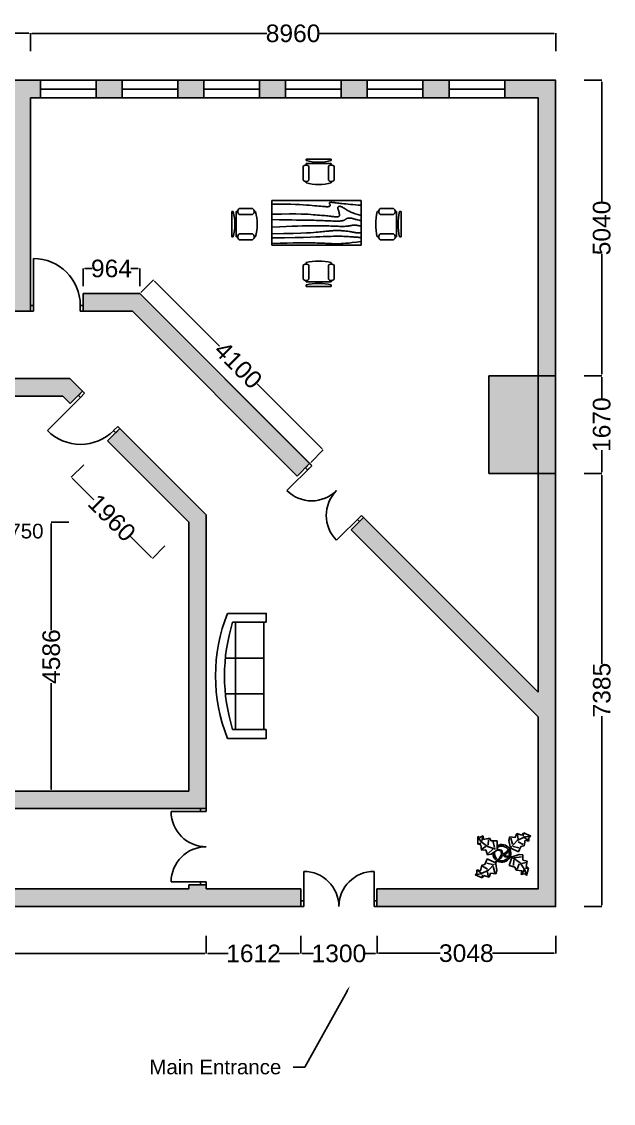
# Model space of a CAD drawing. Header units: millimetres. Extents: x 891 to 27066, y -7534 to 10917.
# Drawn here: x 16972 to 27066, y -7534 to 10917 of the extents above; entities that cross this region are included whole.
import ezdxf
from ezdxf import colors
from ezdxf.entities.mleader import LeaderData, LeaderLine
from ezdxf.math import Vec2, Vec3

# ---------------------------------------------------------------- set-up
doc = ezdxf.new("R2010")
doc.units = ezdxf.units.MM
for name, color, linetype in [('Blocks', 30, 'Continuous'), ('Dimensions', 5, 'Continuous'), ('Doors', 6, 'Continuous'), ('Hatch', 7, 'Continuous'), ('Text', 3, 'Continuous'), ('Window', 10, 'Continuous')]:
    doc.layers.add(name, color=color, linetype=linetype)
doc.styles.get("Standard").update_dxf_attribs({"font": 'arial.ttf'})
doc.dimstyles.new('ISO-25', dxfattribs={"dimtxt": 300, "dimasz": 25, "dimexe": 1.25, "dimexo": 0.625, "dimgap": 0, "dimtad": 0, "dimdec": 0, "dimdsep": 46, "dimtxsty": 'Standard', "dimcen": 2.5, "dimadec": 0, "dimazin": 0, "dimtfac": 1, "dimtdec": 0, "dimtmove": 0, "dimatfit": 3, "dimfxl": 300, "dimfxlon": 1, "dimarcsym": 0})

# ---------------------------------------------------------------- blocks, each defined once
blk = doc.blocks.new('*U8')
for p, q in [((-100, 1250), (-100, 1300)), ((-100, 1300), (0, 1300)), ((0, 1300), (0, 1250)), ((0, 1250), (-600, 1250)), ((0, 1250), (-100, 1250)), ((0, 50), (-600, 50)), ((0, 50), (-100, 50)), ((-100, 50), (-100, 0)), ((-100, 0), (0, 0)), ((0, 0), (0, 50))]:
    blk.add_line(p, q)
for centre, start, end in [((0, 1250), 180, 270), ((0, 50), 90, 180)]:
    blk.add_arc(centre, 600, start, end)
blk = doc.blocks.new('*U9')
for p, q in [((-530, 1039), (-460, 1110)), ((-460, 1110), (-424, 1074)), ((-424, 1074), (-849, 650)), ((-495, 1004), (-530, 1039)), ((-424, 1074), (-495, 1004)), ((424, 226), (0, -199)), ((424, 226), (354, 155)), ((389, 120), (460, 190)), ((460, 190), (424, 226)), ((354, 155), (389, 120))]:
    blk.add_line(p, q)
for centre, start, end in [((-424, 1074), 225, 315), ((424, 226), 135, 225)]:
    blk.add_arc(centre, 600, start, end)
blk = doc.blocks.new('*U10')
for p, q in [((-600, 650), (-600, 1250)), ((600, 650), (600, 1250)), ((-600, 750), (-650, 750)), ((-650, 750), (-650, 650)), ((-600, 650), (-600, 750)), ((600, 650), (600, 750)), ((600, 750), (650, 750)), ((650, 750), (650, 650)), ((-650, 650), (-600, 650)), ((650, 650), (600, 650))]:
    blk.add_line(p, q)
for centre, start, end in [((-600, 650), 0, 90), ((600, 650), 90, 180)]:
    blk.add_arc(centre, 600, start, end)
blk = doc.blocks.new('*U25')
for p, q in [((-850, 100), (-850, 900)), ((-850, 100), (-900, 100)), ((-900, 100), (-900, 0)), ((-850, 0), (-900, 0)), ((-900, 0), (-850, 0)), ((-850, 0), (-850, 100)), ((-50, 0), (-50, 100)), ((-50, 100), (0, 100)), ((0, 0), (-50, 0)), ((0, 0), (-50, 0)), ((0, 100), (0, 0))]:
    blk.add_line(p, q)
blk.add_arc((-850, 100), 800, 0, 90)
blk = doc.blocks.new('*U26')
for p, q in [((-1522, 530), (-1451, 601)), ((-1416, 566), (-1486, 495)), ((-1416, 566), (-1451, 601)), ((-1451, 601), (-1416, 566)), ((-1486, 495), (-2052, -71)), ((-1486, 495), (-1522, 530)), ((-850, 0), (-921, -71)), ((-815, -35), (-850, 0)), ((-815, -35), (-850, 0)), ((-921, -71), (-885, -106)), ((-885, -106), (-815, -35))]:
    blk.add_line(p, q)
blk.add_arc((-1486, 495), 800, 225, 315)
blk = doc.blocks.new('Table - Rectangular Woodgrain 60 x 30 in.')
at = {"linetype": 'Continuous'}
for p, q in [((0, 0), (0, -30)), ((60, 0), (0, 0)), ((60, -30), (60, 0)), ((0, -30), (60, -30))]:
    blk.add_line(p, q, dxfattribs=at)
for points in [[(0, -2.4), (4.8155, -2.418), (9.0302, -2.4688), (12.709, -2.5477), (15.9167, -2.65), (18.7181, -2.7711), (21.1781, -2.9063), (23.3616, -3.0508), (25.3333, -3.2), (27.1477, -3.3495), (28.8172, -3.4958), (30.3437, -3.636), (31.7291, -3.7667), (32.9756, -3.8849), (34.0849, -3.9875), (35.059, -4.0714), (35.9, -4.1334), (36.6114, -4.1711), (37.2041, -4.1854), (37.6906, -4.1779), (38.0833, -4.15), (38.3948, -4.1034), (38.6375, -4.0396), (38.8239, -3.9602), (38.9666, -3.8667), (39.0764, -3.7608), (39.1573, -3.6448), (39.2116, -3.521), (39.2416, -3.3917), (39.2498, -3.2593), (39.2385, -3.1261), (39.21, -2.9944), (39.1666, -2.8667), (39.111, -2.7447), (39.0468, -2.6281), (38.978, -2.5163), (38.9083, -2.4083), (38.8418, -2.3035), (38.7823, -2.201), (38.7337, -2.1001), (38.7, -2), (38.6844, -1.9003), (38.6875, -1.8021), (38.7094, -1.707), (38.75, -1.6167), (38.8094, -1.5326), (38.8875, -1.4563), (38.9844, -1.3893), (39.1, -1.3333), (39.2351, -1.2896), (39.3937, -1.2583), (39.5804, -1.2396), (39.8, -1.2333), (40.057, -1.2396), (40.3562, -1.2583), (40.7023, -1.2896), (41.1, -1.3333), (41.5547, -1.3895), (42.0755, -1.4573), (42.6721, -1.5361), (43.3542, -1.625), (44.1316, -1.7233), (45.014, -1.8302), (46.0114, -1.9449), (47.1333, -2.0667), (48.3862, -2.1947), (49.7625, -2.3281), (51.2513, -2.4663), (52.8416, -2.6083), (54.5226, -2.7535), (56.2833, -2.9011), (58.1127, -3.0501), (60, -3.2)], [(0, -9.2), (6.5759, -9.0858), (11.9385, -9.0365), (16.2527, -9.0418), (19.6833, -9.0917), (22.3952, -9.1759), (24.5531, -9.2844), (26.322, -9.4069), (27.8666, -9.5333), (29.3241, -9.6553), (30.7203, -9.7719), (32.0532, -9.8837), (33.3208, -9.9917), (34.5213, -10.0965), (35.6526, -10.199), (36.7128, -10.2999), (37.7, -10.4), (38.6129, -10.4996), (39.4531, -10.5969), (40.223, -10.6895), (40.925, -10.775), (41.5613, -10.8512), (42.1344, -10.9156), (42.6465, -10.966), (43.1, -11), (43.4976, -11.0158), (43.8437, -11.0136), (44.143, -10.9942), (44.4, -10.9583), (44.6195, -10.9069), (44.8062, -10.8406), (44.9648, -10.7603), (45.1, -10.6667), (45.2155, -10.5598), (45.3114, -10.4365), (45.3871, -10.2929), (45.4416, -10.125), (45.4743, -9.929), (45.4844, -9.7011), (45.4709, -9.4371), (45.4333, -9.1333), (45.3716, -8.7883), (45.2896, -8.4104), (45.1919, -8.0107), (45.0833, -7.6), (44.9685, -7.1893), (44.8521, -6.7896), (44.7388, -6.4117), (44.6333, -6.0667), (44.54, -5.7628), (44.4614, -5.4979), (44.4001, -5.2675), (44.3583, -5.0667), (44.3384, -4.8909), (44.3427, -4.7354), (44.3736, -4.5956), (44.4333, -4.4667), (44.5236, -4.3453), (44.6427, -4.2333), (44.7884, -4.1339), (44.9583, -4.05), (45.1501, -3.9849), (45.3614, -3.9417), (45.59, -3.9234), (45.8333, -3.9333), (46.0915, -3.9749), (46.3734, -4.0531), (46.6906, -4.1736), (47.0542, -4.3417), (47.4756, -4.5629), (47.9661, -4.8427), (48.5372, -5.1866), (49.2, -5.6), (49.9676, -6.0844), (50.8594, -6.625), (51.8965, -7.2031), (53.1, -7.8), (54.491, -8.3969), (56.0906, -8.975), (57.9199, -9.5156), (60, -10)], [(0, -12.8), (5.1847, -12.9322), (9.6213, -13.0323), (13.3963, -13.1059), (16.5958, -13.1583), (19.3063, -13.1952), (21.614, -13.2219), (23.6054, -13.2439), (25.3666, -13.2667), (26.9728, -13.2947), (28.4531, -13.3281), (29.8256, -13.3663), (31.1083, -13.4083), (32.3191, -13.4535), (33.476, -13.501), (34.597, -13.5501), (35.7, -13.6), (36.7984, -13.6497), (37.8875, -13.6979), (38.9578, -13.743), (40, -13.7833), (41.0047, -13.8174), (41.9625, -13.8438), (42.864, -13.8607), (43.7, -13.8667), (44.4631, -13.8604), (45.1552, -13.8417), (45.7801, -13.8104), (46.3416, -13.7667), (46.8439, -13.7104), (47.2906, -13.6417), (47.6858, -13.5604), (48.0333, -13.4667), (48.3375, -13.3608), (48.6042, -13.2448), (48.8396, -13.121), (49.05, -12.9917), (49.2417, -12.8593), (49.4208, -12.7261), (49.5937, -12.5944), (49.7667, -12.4667), (49.9452, -12.3451), (50.1323, -12.2313), (50.3303, -12.1268), (50.5416, -12.0333), (50.7686, -11.9524), (51.0135, -11.8854), (51.2788, -11.8341), (51.5666, -11.8), (51.8785, -11.7843), (52.2116, -11.7865), (52.562, -11.8059), (52.926, -11.8417), (53.2998, -11.8931), (53.6795, -11.9594), (54.0614, -12.0397), (54.4416, -12.1333), (54.8223, -12.2401), (55.2293, -12.3625), (55.6942, -12.5037), (56.2489, -12.6667), (56.9251, -12.8547), (57.7545, -13.0708), (58.7689, -13.3182), (60, -13.6)], [(0, -18), (5.124, -17.7273), (9.6609, -17.5057), (13.6705, -17.3303), (17.2125, -17.1958), (20.3467, -17.0973), (23.1328, -17.0297), (25.6307, -16.9878), (27.9, -16.9667), (29.9928, -16.9617), (31.9302, -16.9703), (33.7254, -16.9907), (35.3917, -17.0208), (36.9423, -17.0588), (38.3906, -17.1026), (39.7499, -17.1503), (41.0333, -17.2), (42.2519, -17.2496), (43.4073, -17.2969), (44.4986, -17.3395), (45.525, -17.375), (46.4858, -17.4012), (47.3802, -17.4156), (48.2074, -17.416), (48.9667, -17.4), (49.6583, -17.3662), (50.2872, -17.3167), (50.8595, -17.2547), (51.3812, -17.1833), (51.8584, -17.1057), (52.2971, -17.025), (52.7034, -16.9443), (53.0833, -16.8667), (53.443, -16.7951), (53.789, -16.7313), (54.128, -16.6768), (54.4666, -16.6334), (54.8115, -16.6024), (55.1693, -16.5854), (55.5465, -16.5841), (55.95, -16.6), (56.3828, -16.6337), (56.8346, -16.6823), (57.2915, -16.7418), (57.7396, -16.8084), (58.165, -16.878), (58.5539, -16.9469), (58.8924, -17.0111), (59.1666, -17.0667), (59.3679, -17.1107), (59.5078, -17.1438), (59.6032, -17.1675), (59.6708, -17.1833), (59.7275, -17.193), (59.7901, -17.1979), (59.8753, -17.1998), (60, -17.2)], [(0, -22.4), (8.0098, -22.2501), (14.4094, -22.1011), (19.4168, -21.9535), (23.25, -21.8083), (26.1269, -21.6663), (28.2656, -21.5281), (29.884, -21.3947), (31.2, -21.2667), (32.3967, -21.1448), (33.5172, -21.0292), (34.5697, -20.9198), (35.5625, -20.8167), (36.5037, -20.7198), (37.4015, -20.6292), (38.2642, -20.5448), (39.1, -20.4667), (39.9164, -20.3951), (40.7187, -20.3313), (41.5117, -20.2768), (42.3, -20.2333), (43.0883, -20.2024), (43.8812, -20.1854), (44.6836, -20.1841), (45.5, -20.2), (46.3328, -20.234), (47.1747, -20.2844), (48.0163, -20.3488), (48.8479, -20.425), (49.66, -20.5106), (50.4429, -20.6031), (51.1872, -20.7004), (51.8833, -20.8), (52.5246, -20.8999), (53.1166, -20.9995), (53.6681, -21.0983), (54.1875, -21.1958), (54.6834, -21.2919), (55.1646, -21.3859), (55.6394, -21.4777), (56.1167, -21.5667), (56.6028, -21.6515), (57.0961, -21.7266), (57.5929, -21.7852), (58.0896, -21.8208), (58.5823, -21.8268), (59.0674, -21.7964), (59.5412, -21.723), (60, -21.6)], [(0, -25.2), (8.6355, -25.0504), (15.7026, -24.9031), (21.4049, -24.7606), (25.9458, -24.625), (29.529, -24.4988), (32.3578, -24.3844), (34.6359, -24.284), (36.5667, -24.2), (38.3213, -24.1341), (39.9417, -24.0854), (41.437, -24.0523), (42.8167, -24.0333), (44.0901, -24.0268), (45.2667, -24.0313), (46.3557, -24.0451), (47.3667, -24.0667), (48.309, -24.0947), (49.1928, -24.1287), (50.0284, -24.168), (50.826, -24.2125), (51.5959, -24.2617), (52.3483, -24.3151), (53.0935, -24.3725), (53.8417, -24.4334), (54.6009, -24.497), (55.3699, -24.561), (56.1454, -24.6226), (56.9239, -24.6792), (57.7021, -24.7279), (58.4764, -24.7662), (59.2435, -24.7911), (60, -24.8)], [(0, -28.8), (5.6867, -28.6681), (10.45, -28.5698), (14.407, -28.5012), (17.675, -28.4584), (20.3711, -28.4374), (22.6125, -28.4344), (24.5164, -28.4455), (26.2, -28.4667), (27.762, -28.4947), (29.2276, -28.5281), (30.6033, -28.5663), (31.8958, -28.6084), (33.1118, -28.6535), (34.2578, -28.7011), (35.3405, -28.7501), (36.3666, -28.8), (37.3443, -28.8497), (38.288, -28.8974), (39.2137, -28.9412), (40.1375, -28.9792), (41.0753, -29.0093), (42.0432, -29.0297), (43.0572, -29.0384), (44.1333, -29.0333), (45.2936, -29.0114), (46.5843, -28.9641), (48.0579, -28.8816), (49.7666, -28.7542), (51.7629, -28.5721), (54.0989, -28.3255), (56.8272, -28.0048), (60, -27.6)]]:
    blk.add_lwpolyline(points, dxfattribs=at)
blk = doc.blocks.new('Chair - Desk')
at = {"linetype": 'Continuous'}
for p, q in [((-8.5, 0), (-8.5, -1)), ((-8.5, 0), (8.5, 0)), ((8.5, 0), (8.5, -1)), ((-10.5, -5), (-10.5, -14)), ((-8.5, -3), (-8.5, -4)), ((-8.5, -3), (8.5, -3)), ((-6.5, -14), (-6.5, -5)), ((-2, -3), (-2, -1.9355)), ((2, -1.9576), (2, -3)), ((6.5, -5), (6.5, -14)), ((8.5, -3), (8.5, -4)), ((10.5, -14), (10.5, -5)), ((-8.5, -15), (-8.5, -16)), ((8.5, -15), (8.5, -16))]:
    blk.add_line(p, q, dxfattribs=at)
for centre, radius, start, end in [((-8.5, -6.5), 2.5, 36.8699, 143.1301), ((0, 34.625), 36.625, 256.5803, 283.4197), ((8.5, -6.5), 2.5, 36.8699, 143.1301), ((-8.5, -12.5), 2.5, 216.8699, 323.1301), ((8.5, -12.5), 2.5, 216.8699, 323.1301), ((0, 19.625), 36.625, 256.5803, 283.4197)]:
    blk.add_arc(centre, radius, start, end, dxfattribs=at)
blk = doc.blocks.new('Sofa - Roundback 7 ft.')
at = {"linetype": 'Continuous'}
for p, q in [((-12.00002, -32.4421), (-12.00003, -6.5971)), ((11.99997, -32.4421), (11.99998, -6.5971)), ((-36.000027, -34), (-36.000027, -11.4696)), ((-35.999844, -13.3819), (35.9998, -13.3819)), ((35.99998, -34), (35.99998, -11.4696)), ((-36.000027, -32.4421), (35.99998, -32.4421))]:
    blk.add_line(p, q, dxfattribs=at)
for points in [[(-36.000027, -34), (-42.000027, -34), (-42.000027, -8)], [(41.99998, -8), (41.99998, -34), (35.99998, -34)]]:
    blk.add_lwpolyline(points, dxfattribs=at)
for centre, radius, start, end in [((0, -114.25), 114.25, 68.43141, 111.5686), ((-0.00001, -127.1968), 121.1968, 72.72033, 107.2797)]:
    blk.add_arc(centre, radius, start, end, dxfattribs=at)
blk = doc.blocks.new('Plant - Rubber or Philodendron')
at = {"linetype": 'Continuous'}
for p, q in [((-16.2005, 11.4774), (-13.9899, 8.1064)), ((-16.2005, 11.4774), (-14.8639, 10.7964)), ((-16.0159, 6.3329), (-16.2005, 11.4774)), ((-14.8639, 10.7964), (-12.6195, 11.8975)), ((-13.9899, 8.1064), (-9.5434, 4.7185)), ((-13.3174, 8.325), (-13.0735, 11.0065)), ((-12.6195, 11.8975), (-12.1909, 9.4345)), ((-12.1909, 9.4345), (-8.3829, 10.3)), ((-8.8369, 9.409), (-9.0894, 5.6095)), ((-8.3829, 10.3), (-7.0549, 8.501)), ((-7.0549, 8.501), (-3.0284, 8.6941)), ((-4.8529, 4.012), (-5.7184, 7.82)), ((-3.0284, 8.6941), (-3.0709, 3.1041)), ((4.6914, 8.8812), (5.3859, 11.2828)), ((4.6914, 8.8812), (5.5014, 4.4831)), ((5.3859, 11.2828), (8.8871, 10.7908)), ((5.9878, 10.4842), (7.1971, 6.3869)), ((10.3916, 8.7942), (6.2847, 4.4028)), ((8.8871, 10.7908), (9.9809, 13.4933)), ((9.9809, 13.4933), (13.3837, 12.301)), ((15.3859, 11.3055), (10.3916, 8.7942)), ((10.5828, 12.6946), (10.8893, 9.7953)), ((14.2977, 6.1031), (10.9934, 7.9956)), ((13.3837, 12.301), (14.68, 13.9039)), ((14.5816, 13.2037), (14.3848, 11.8033)), ((14.68, 13.9039), (19.3848, 11.8146)), ((15.7909, 9.1065), (14.8995, 5.3044)), ((15.2875, 10.6053), (17.5907, 9.2105)), ((19.3848, 11.8146), (15.3859, 11.3055)), ((18.1925, 8.4119), (15.7909, 9.1065)), ((19.3848, 11.8146), (18.1868, 10.9119)), ((18.1868, 10.9119), (18.1925, 8.4119)), ((-14.0069, 5.8704), (-16.0159, 6.3329)), ((-15.3434, 6.5514), (-13.9984, 6.9884)), ((-13.5868, 2.2894), (-14.0069, 5.8704)), ((-10.6784, 2.491), (-13.5868, 2.2894)), ((-13.1329, 3.1804), (-10.6614, 4.727)), ((-9.5858, -0.8715), (-10.6784, 2.491)), ((-9.5434, 4.7185), (-4.1917, 2.9888)), ((-9.1318, 0.0195), (-5.9793, 2.9025)), ((-7.1228, -0.443), (-3.5248, 2.2131)), ((-3.5248, 2.2131), (-3.3011, 2.4355)), ((-3.3011, 2.4355), (-0.5306, 1.7947)), ((-3.0709, 3.1041), (0.0797, 2.3163)), ((-0.5306, 1.7947), (-0.2255, -0.5527)), ((-0.5306, 1.7947), (-0.5306, 1.7947)), ((0.0797, 2.3163), (0.4866, -0.031)), ((0.4866, -0.031), (2.1141, 0.2298)), ((2.1141, 0.2298), (5.4346, 3.9146)), ((6.1032, 3.6844), (2.8262, -0.031)), ((5.4346, 3.9146), (5.5014, 4.4831)), ((11.1089, 1.1958), (6.1032, 3.6844)), ((7.7005, 4.8881), (11.5025, 3.9967)), ((12.7005, 4.8994), (11.1089, 1.1958)), ((14.8995, 5.3044), (12.7005, 4.8994)), ((-13.5228, -7.6679), (-11.3237, -7.2629)), ((-11.3237, -7.2629), (-9.7321, -3.5593)), ((-6.3237, -7.2516), (-10.1257, -6.3602)), ((-9.7321, -3.5593), (-4.7264, -6.0479)), ((-7.1228, -0.443), (-9.5858, -0.8715)), ((-9.0148, -11.1577), (-4.9047, -6.8122)), ((-2.019, -3.6148), (-4.7264, -6.0479)), ((-4.1246, -6.8466), (-4.0579, -6.2781)), ((-3.3146, -11.2447), (-4.1246, -6.8466)), ((-4.0579, -6.2781), (-0.9375, -3.1608)), ((-2.019, -3.6148), (-0.2255, -0.5527)), ((-0.9375, -3.1608), (0.5883, -0.8135)), ((0.5883, -0.8135), (2.2447, -2.0916)), ((2.8262, -0.031), (1.3003, -0.5527)), ((1.3003, -0.5527), (2.4193, -1.4655)), ((2.2447, -2.0916), (6.7108, -2.6626)), ((2.4193, -1.4655), (6.895, -2.1175)), ((4.943, -7.9659), (6.7108, -2.6626)), ((11.6605, -0.5413), (6.895, -2.1175)), ((12.3677, -6.1981), (7.219, -2.6772)), ((8.125, -4.0768), (7.7715, -7.9659)), ((8.3544, -2.7453), (13.1973, -2.1704)), ((10.2463, -10.4408), (11.6605, -6.9053)), ((11.6605, -0.5413), (14.1354, -0.8948)), ((15.5496, -10.7943), (12.3677, -6.1981)), ((16.2567, -5.8446), (13.4283, -6.5517)), ((14.1354, -0.8948), (14.1354, -4.4304)), ((14.1354, -4.4304), (16.9638, -5.1375)), ((16.9638, -5.1375), (16.2567, -8.673)), ((-18.008, -14.1781), (-16.8101, -13.2754)), ((-18.008, -14.1781), (-14.0091, -13.669)), ((-13.3032, -16.2674), (-18.008, -14.1781)), ((-16.8157, -10.7754), (-14.4141, -11.4699)), ((-16.8101, -13.2754), (-16.8157, -10.7754)), ((-13.9107, -12.9688), (-16.2139, -11.574)), ((-14.4141, -11.4699), (-13.5228, -7.6679)), ((-14.0091, -13.669), (-9.0148, -11.1577)), ((-13.2048, -15.5672), (-13.008, -14.1668)), ((-12.921, -8.4665), (-9.6166, -10.359)), ((-9.206, -15.0581), (-9.5126, -12.1588)), ((-7.5103, -13.1543), (-8.6042, -15.8568)), ((-4.0092, -13.6463), (-7.5103, -13.1543)), ((-4.611, -12.8477), (-5.8203, -8.7504)), ((-3.3146, -11.2447), (-4.0092, -13.6463)), ((8.8321, -9.0266), (4.943, -7.9659)), ((9.5392, -11.1479), (8.8321, -9.0266)), ((13.4283, -11.5015), (9.5392, -11.1479)), ((13.0748, -13.9763), (13.4283, -11.5015)), ((15.5496, -13.6228), (13.0748, -13.9763)), ((14.8425, -10.7943), (13.7819, -13.2692)), ((16.6103, -14.6834), (15.5496, -10.7943)), ((16.6103, -14.6834), (15.5496, -13.6228)), ((17.3174, -9.7337), (15.9032, -9.7337)), ((16.2567, -8.673), (18.0245, -9.7337)), ((18.0245, -9.7337), (16.6103, -14.6834)), ((-12.0069, -14.6645), (-13.3032, -16.2674)), ((-8.6042, -15.8568), (-12.0069, -14.6645))]:
    blk.add_line(p, q, dxfattribs=at)
for centre, radius, start, end in [((0.0308, 0.1664), 6, 178.6147, 235.1169), ((0.0308, 0.1664), 5, 168.1647, 238.6725), ((0, 0), 6.1275, 34.37569, 120.1028), ((-0.0601, -0.2075), 5.2461, 33.82192, 124.9414), ((-0.2664, 0.1682), 5.2775, 338.4094, 20.03007), ((-0.098, 0.1364), 6.1288, 341.2017, 26.09184), ((-0.0234, 0.3825), 6.1492, 242.5812, 331.2714), ((-0.1102, 0.4886), 5.2883, 247.3711, 327.472)]:
    blk.add_arc(centre, radius, start, end, dxfattribs=at)
blk = doc.blocks.new('*D41')
at = {"layer": 'Defpoints', "color": 0, "transparency": 16777216}
for p in [(17122, 10720), (12312, 9618), (17122, 9618)]:
    blk.add_point(p, dxfattribs=at)
at = {"layer": 'Dimensions', "color": 0, "lineweight": -2, "transparency": 16777216}
for p, q in [((12312, 10420), (12312, 10722)), ((12337, 10720), (14263, 10720)), ((17097, 10720), (15170, 10720)), ((17122, 10420), (17122, 10722))]:
    blk.add_line(p, q, dxfattribs=at)
at = {"layer": 'Dimensions', "color": 0, "transparency": 16777216}
for points in [[(12337, 10725), (12337, 10716), (12312, 10720)], [(17097, 10725), (17097, 10716), (17122, 10720)]]:
    blk.add_solid(points, dxfattribs=at)
at = {"layer": 'Dimensions', "color": 0, "transparency": 16777216, "insert": (14717, 10720), "char_height": 300, "attachment_point": 5}
blk.add_mtext('4810', dxfattribs=at)
blk = doc.blocks.new('*D42')
at = {"layer": 'Defpoints', "color": 0, "transparency": 16777216}
for p in [(26082, 10716), (17122, 9618), (26082, 9618)]:
    blk.add_point(p, dxfattribs=at)
at = {"layer": 'Dimensions', "color": 0, "lineweight": -2, "transparency": 16777216}
for p, q in [((17122, 10416), (17122, 10718)), ((17147, 10716), (21154, 10716)), ((26057, 10716), (22049, 10716)), ((26082, 10416), (26082, 10718))]:
    blk.add_line(p, q, dxfattribs=at)
at = {"layer": 'Dimensions', "color": 0, "transparency": 16777216}
for points in [[(17147, 10720), (17147, 10712), (17122, 10716)], [(26057, 10720), (26057, 10712), (26082, 10716)]]:
    blk.add_solid(points, dxfattribs=at)
at = {"layer": 'Dimensions', "color": 0, "transparency": 16777216, "insert": (21602, 10716), "char_height": 300, "attachment_point": 5}
blk.add_mtext('8960', dxfattribs=at)
blk = doc.blocks.new('*D49')
at = {"layer": 'Defpoints', "color": 0, "transparency": 16777216}
for p in [(12644, -3877), (20122, -3877), (20122, -4977)]:
    blk.add_point(p, dxfattribs=at)
at = {"layer": 'Dimensions', "color": 0, "lineweight": -2, "transparency": 16777216}
for p, q in [((12644, -4677), (12644, -4978)), ((20122, -4677), (20122, -4978)), ((12669, -4977), (15936, -4977)), ((20097, -4977), (16830, -4977))]:
    blk.add_line(p, q, dxfattribs=at)
at = {"layer": 'Dimensions', "color": 0, "transparency": 16777216}
for points in [[(12669, -4973), (12669, -4981), (12644, -4977)], [(20097, -4973), (20097, -4981), (20122, -4977)]]:
    blk.add_solid(points, dxfattribs=at)
at = {"layer": 'Dimensions', "color": 0, "transparency": 16777216, "insert": (16383, -4977), "char_height": 300, "attachment_point": 5}
blk.add_mtext('7478', dxfattribs=at)
blk = doc.blocks.new('*D50')
at = {"layer": 'Defpoints', "color": 0, "transparency": 16777216}
for p in [(20122, -3877), (21734, -3877), (21734, -4978)]:
    blk.add_point(p, dxfattribs=at)
at = {"layer": 'Dimensions', "color": 0, "lineweight": -2, "transparency": 16777216}
for p, q in [((20122, -4678), (20122, -4980)), ((21734, -4678), (21734, -4980)), ((20147, -4978), (20495, -4978)), ((21709, -4978), (21360, -4978))]:
    blk.add_line(p, q, dxfattribs=at)
at = {"layer": 'Dimensions', "color": 0, "transparency": 16777216}
for points in [[(20147, -4974), (20147, -4983), (20122, -4978)], [(21709, -4974), (21709, -4983), (21734, -4978)]]:
    blk.add_solid(points, dxfattribs=at)
at = {"layer": 'Dimensions', "color": 0, "transparency": 16777216, "insert": (20928, -4978), "char_height": 300, "attachment_point": 5}
blk.add_mtext('1612', dxfattribs=at)
blk = doc.blocks.new('*D51')
at = {"layer": 'Defpoints', "color": 0, "transparency": 16777216}
for p in [(21734, -4177), (23034, -4177), (23034, -4978)]:
    blk.add_point(p, dxfattribs=at)
at = {"layer": 'Dimensions', "color": 0, "lineweight": -2, "transparency": 16777216}
for p, q in [((21734, -4678), (21734, -4980)), ((23034, -4678), (23034, -4980)), ((21759, -4978), (21950, -4978)), ((23009, -4978), (22817, -4978))]:
    blk.add_line(p, q, dxfattribs=at)
at = {"layer": 'Dimensions', "color": 0, "transparency": 16777216}
for points in [[(21759, -4974), (21759, -4983), (21734, -4978)], [(23009, -4974), (23009, -4983), (23034, -4978)]]:
    blk.add_solid(points, dxfattribs=at)
at = {"layer": 'Dimensions', "color": 0, "transparency": 16777216, "insert": (22384, -4978), "char_height": 300, "attachment_point": 5}
blk.add_mtext('1300', dxfattribs=at)
blk = doc.blocks.new('*D52')
at = {"layer": 'Defpoints', "color": 0, "transparency": 16777216}
for p in [(23034, -4177), (26082, -4177), (26082, -4974)]:
    blk.add_point(p, dxfattribs=at)
at = {"layer": 'Dimensions', "color": 0, "lineweight": -2, "transparency": 16777216}
for p, q in [((23034, -4674), (23034, -4976)), ((26082, -4674), (26082, -4976)), ((23059, -4974), (24109, -4974)), ((26057, -4974), (25006, -4974))]:
    blk.add_line(p, q, dxfattribs=at)
at = {"layer": 'Dimensions', "color": 0, "transparency": 16777216}
for points in [[(23059, -4970), (23059, -4978), (23034, -4974)], [(26057, -4970), (26057, -4978), (26082, -4974)]]:
    blk.add_solid(points, dxfattribs=at)
at = {"layer": 'Dimensions', "color": 0, "transparency": 16777216, "insert": (24558, -4974), "char_height": 300, "attachment_point": 5}
blk.add_mtext('3048', dxfattribs=at)
blk = doc.blocks.new('*D54')
at = {"layer": 'Defpoints', "color": 0, "transparency": 16777216}
for p in [(26082, 9918), (26082, 4878), (26868, 4878)]:
    blk.add_point(p, dxfattribs=at)
at = {"layer": 'Dimensions', "color": 0, "lineweight": -2, "transparency": 16777216}
for p, q in [((26568, 9918), (26869, 9918)), ((26868, 9893), (26868, 7845)), ((26868, 4903), (26868, 6950)), ((26568, 4878), (26869, 4878))]:
    blk.add_line(p, q, dxfattribs=at)
at = {"layer": 'Dimensions', "color": 0, "transparency": 16777216}
for points in [[(26864, 9893), (26872, 9893), (26868, 9918)], [(26864, 4903), (26872, 4903), (26868, 4878)]]:
    blk.add_solid(points, dxfattribs=at)
at = {"layer": 'Dimensions', "color": 0, "transparency": 16777216, "insert": (26868, 7398), "char_height": 300, "attachment_point": 5, "rotation": 90}
blk.add_mtext('5040', dxfattribs=at)
blk = doc.blocks.new('*D55')
at = {"layer": 'Defpoints', "color": 0, "transparency": 16777216}
for p in [(25782, 4878), (25782, 3208), (26868, 3208)]:
    blk.add_point(p, dxfattribs=at)
at = {"layer": 'Dimensions', "color": 0, "lineweight": -2, "transparency": 16777216}
for p, q in [((26568, 4878), (26869, 4878)), ((26868, 4853), (26868, 4476)), ((26868, 3233), (26868, 3610)), ((26568, 3208), (26869, 3208))]:
    blk.add_line(p, q, dxfattribs=at)
at = {"layer": 'Dimensions', "color": 0, "transparency": 16777216}
for points in [[(26864, 4853), (26872, 4853), (26868, 4878)], [(26864, 3233), (26872, 3233), (26868, 3208)]]:
    blk.add_solid(points, dxfattribs=at)
at = {"layer": 'Dimensions', "color": 0, "transparency": 16777216, "insert": (26868, 4043), "char_height": 300, "attachment_point": 5, "rotation": 90}
blk.add_mtext('1670', dxfattribs=at)
blk = doc.blocks.new('*D56')
at = {"layer": 'Defpoints', "color": 0, "transparency": 16777216}
for p in [(25782, 3208), (25782, -4177), (26869, -4177)]:
    blk.add_point(p, dxfattribs=at)
at = {"layer": 'Dimensions', "color": 0, "lineweight": -2, "transparency": 16777216}
for p, q in [((26569, 3208), (26871, 3208)), ((26869, 3183), (26869, -37)), ((26869, -4152), (26869, -932)), ((26569, -4177), (26871, -4177))]:
    blk.add_line(p, q, dxfattribs=at)
at = {"layer": 'Dimensions', "color": 0, "transparency": 16777216}
for points in [[(26865, 3183), (26874, 3183), (26869, 3208)], [(26865, -4152), (26874, -4152), (26869, -4177)]]:
    blk.add_solid(points, dxfattribs=at)
at = {"layer": 'Dimensions', "color": 0, "transparency": 16777216, "insert": (26869, -485), "char_height": 300, "attachment_point": 5, "rotation": 90}
blk.add_mtext('7385', dxfattribs=at)
blk = doc.blocks.new('*D60')
at = {"layer": 'Defpoints', "color": 0, "transparency": 16777216}
for p in [(18986, 6705), (18022, 6278), (18986, 6278)]:
    blk.add_point(p, dxfattribs=at)
at = {"layer": 'Dimensions', "color": 0, "lineweight": -2, "transparency": 16777216}
for p, q in [((18022, 6405), (18022, 6706)), ((18047, 6705), (18173, 6705)), ((18961, 6705), (18835, 6705)), ((18986, 6405), (18986, 6706))]:
    blk.add_line(p, q, dxfattribs=at)
at = {"layer": 'Dimensions', "color": 0, "transparency": 16777216}
for points in [[(18047, 6709), (18047, 6700), (18022, 6705)], [(18961, 6709), (18961, 6700), (18986, 6705)]]:
    blk.add_solid(points, dxfattribs=at)
at = {"layer": 'Dimensions', "color": 0, "transparency": 16777216, "insert": (18504, 6705), "char_height": 300, "attachment_point": 5}
blk.add_mtext('964', dxfattribs=at)
blk = doc.blocks.new('*D61')
at = {"layer": 'Defpoints', "color": 0, "transparency": 16777216}
for p in [(18986, 6278), (22117, 3611), (21885, 3379)]:
    blk.add_point(p, dxfattribs=at)
at = {"layer": 'Dimensions', "color": 0, "lineweight": -2, "transparency": 16777216}
for p, q in [((19006, 6298), (19219, 6511)), ((19236, 6492), (20347, 5381)), ((22099, 3629), (20988, 4740)), ((21905, 3399), (22118, 3612))]:
    blk.add_line(p, q, dxfattribs=at)
at = {"layer": 'Dimensions', "color": 0, "transparency": 16777216}
for points in [[(19239, 6495), (19233, 6489), (19218, 6510)], [(22102, 3631), (22096, 3626), (22117, 3611)]]:
    blk.add_solid(points, dxfattribs=at)
at = {"layer": 'Dimensions', "color": 0, "transparency": 16777216, "insert": (20668, 5060), "char_height": 300, "attachment_point": 5, "rotation": 315}
blk.add_mtext('4100', dxfattribs=at)
blk = doc.blocks.new('*D62')
at = {"layer": 'Defpoints', "color": 0, "transparency": 16777216}
for p in [(18436, 3765), (17818, 3147), (19822, 2379)]:
    blk.add_point(p, dxfattribs=at)
at = {"layer": 'Dimensions', "color": 0, "lineweight": -2, "transparency": 16777216}
for p, q in [((18030, 3359), (17817, 3146)), ((17836, 3129), (18205, 2760)), ((19186, 1779), (18817, 2148)), ((19416, 1973), (19203, 1760))]:
    blk.add_line(p, q, dxfattribs=at)
at = {"layer": 'Dimensions', "color": 0, "transparency": 16777216}
for points in [[(17839, 3132), (17833, 3126), (17818, 3147)], [(19189, 1782), (19183, 1776), (19204, 1761)]]:
    blk.add_solid(points, dxfattribs=at)
at = {"layer": 'Dimensions', "color": 0, "transparency": 16777216, "insert": (18511, 2454), "char_height": 300, "attachment_point": 5, "rotation": 315}
blk.add_mtext('1960', dxfattribs=at)
blk = doc.blocks.new('*D69')
at = {"layer": 'Defpoints', "color": 0, "transparency": 16777216}
for p in [(19822, 2379), (17478, -2207), (19822, -2207)]:
    blk.add_point(p, dxfattribs=at)
at = {"layer": 'Dimensions', "color": 0, "lineweight": -2, "transparency": 16777216}
for p, q in [((17778, 2379), (17477, 2379)), ((17478, 2354), (17478, 540)), ((17478, -2182), (17478, -368)), ((17778, -2207), (17477, -2207))]:
    blk.add_line(p, q, dxfattribs=at)
at = {"layer": 'Dimensions', "color": 0, "transparency": 16777216}
for points in [[(17474, 2354), (17482, 2354), (17478, 2379)], [(17474, -2182), (17482, -2182), (17478, -2207)]]:
    blk.add_solid(points, dxfattribs=at)
at = {"layer": 'Dimensions', "color": 0, "transparency": 16777216, "insert": (17478, 86), "char_height": 300, "attachment_point": 5, "rotation": 90}
blk.add_mtext('4586', dxfattribs=at)

msp = doc.modelspace()

# ---------------------------------------------------------------- hatches: boundary and pattern name
at = {"layer": 'Hatch'}
h = msp.add_hatch(color=256, dxfattribs=at)
h.dxf.hatch_style = 1
h.paths.add_polyline_path([(8925.8, 9917.9), (8481.6, 9917.9), (8481.6, 9617.9), (8925.8, 9617.9)])
h.paths.add_polyline_path([(10320.1, 9917.9), (9875.8, 9917.9), (9875.8, 9617.9), (10320.1, 9617.9)])
h.paths.add_polyline_path([(12701, 9917.9), (12011.6, 9917.9), (11270.1, 9917.9), (11270.1, 9617.9), (12011.6, 9617.9), (12011.6, 6277.9), (12011.6, 5977.9), (15921.6, 5977.9), (15921.6, 6077.9), (15921.6, 6277.9), (12311.6, 6277.9), (12311.6, 9617.9), (12701, 9617.9)])
h.paths.add_polyline_path([(17121.6, 9617.9), (17291.4, 9617.9), (17291.4, 9917.9), (16436, 9917.9), (16436, 9617.9), (16821.6, 9617.9), (16821.6, 6277.9), (16821.6, 5977.9), (17121.6, 5977.9), (17121.6, 6077.9), (17121.6, 6277.9)])
h.paths.add_polyline_path([(15486, 9917.9), (15045.2, 9917.9), (15045.2, 9617.9), (15486, 9617.9)], flags=17)
h.paths.add_polyline_path([(14095.2, 9917.9), (13651, 9917.9), (13651, 9617.9), (14095.2, 9617.9)], flags=17)
h.paths.add_polyline_path([(2735.6, 7661.2), (2435.6, 7661.2), (2435.6, 7235.9), (2735.6, 7235.9)])
h.paths.add_polyline_path([(2735.6, 6285.9), (2435.6, 6285.9), (2435.6, 5843.4), (2735.6, 5843.4)])
h.paths.add_polyline_path([(4535.6, 4762.9), (2735.6, 4762.9), (2735.6, 4893.4), (2435.6, 4893.4), (2435.6, 4250.1), (2735.6, 4250.1), (2735.6, 4462.9), (4535.6, 4462.9), (4535.6, 4562.9)])
h.paths.add_polyline_path([(17796.6, 4827.9), (5435.6, 4827.9), (5435.6, 3057.9), (2735.6, 3057.9), (2735.6, 3300.1), (2435.6, 3300.1), (2435.6, 2527.6), (2735.6, 2527.6), (2735.6, 2757.9), (5735.6, 2757.9), (5885.6, 2757.9), (5885.6, 857.9), (6185.6, 857.9), (6185.6, 2757.9), (6185.6, 4527.9), (14870.6, 4527.9), (14870.6, 3057.9), (15620.6, 3057.9), (15620.6, 4527.9), (17672.3, 4527.9), (17799.3, 4401), (18011.4, 4613.1)])
h.paths.add_polyline_path([(2735.6, 1577.6), (2435.6, 1577.6), (2435.6, 1227.9), (2735.6, 1227.9)], flags=17)
h.paths.add_polyline_path([(2735.6, 277.9), (2435.6, 277.9), (2435.6, -117.1), (2735.6, -117.1)])
h.paths.add_polyline_path([(10868.6, -147.1), (4443.6, -147.1), (4443.6, -2202.1), (2735.6, -2202.1), (2735.6, -1067.1), (2435.6, -1067.1), (2435.6, -4177.1), (20121.6, -4177.1), (21733.6, -4177.1), (21733.6, -4077.1), (21733.6, -3877.1), (20121.6, -3877.1), (20121.6, -3807.1), (20021.6, -3807.1), (19821.6, -3807.1), (19821.6, -3877.1), (4743.6, -3877.1), (4743.6, -447.1), (10568.6, -447.1), (10568.6, -1147.1), (11443.6, -1147.1), (11743.6, -1147.1), (11743.6, -847.1), (10868.6, -847.1)])
h.paths.add_polyline_path([(4443.6, -2502.1), (4443.6, -3877.1), (2735.6, -3877.1), (2735.6, -2502.1)], flags=16)
h.paths.add_polyline_path([(20121.6, 2502.9), (18647.8, 3976.7), (18577.1, 3906), (18435.7, 3764.6), (19821.6, 2378.6), (19821.6, -2207.1), (11743.6, -2207.1), (11743.6, -2047.1), (11643.6, -2047.1), (11443.6, -2047.1), (11443.6, -2507.1), (12943.6, -2507.1), (19821.6, -2507.1), (20121.6, -2507.1)])
h.paths.add_polyline_path([(18985.9, 6277.9), (18021.6, 6277.9), (18021.6, 5977.9), (18861.6, 5977.9), (21672.9, 3166.6), (21885, 3378.8)])
h.paths.add_polyline_path([(22804.2, 2459.5), (22733.5, 2388.8), (22592.1, 2247.4), (25781.6, -942.1), (25781.6, -3877.1), (23033.6, -3877.1), (23033.6, -4177.1), (26081.6, -4177.1), (26081.6, 9917.9), (25212.7, 9917.9), (25212.7, 9617.9), (25781.6, 9617.9), (25781.6, -517.8)])
h.paths.add_polyline_path([(24262.7, 9917.9), (23818.4, 9917.9), (23818.4, 9617.9), (24262.7, 9617.9)], flags=17)
h.paths.add_polyline_path([(22868.4, 9917.9), (22424.2, 9917.9), (22424.2, 9617.9), (22868.4, 9617.9)])
h.paths.add_polyline_path([(21474.2, 9917.9), (21029.9, 9917.9), (21029.9, 9617.9), (21474.2, 9617.9)])
h.paths.add_polyline_path([(20079.9, 9917.9), (19635.7, 9917.9), (19635.7, 9617.9), (20079.9, 9617.9)])
h.paths.add_polyline_path([(18685.7, 9917.9), (18241.4, 9917.9), (18241.4, 9617.9), (18685.7, 9617.9)])
h = msp.add_hatch(color=256, dxfattribs=at)
h.dxf.hatch_style = 1
h.paths.add_polyline_path([(25781.6, 4877.9), (24941.6, 4877.9), (24941.6, 3207.9), (25781.6, 3207.9)])

# ---------------------------------------------------------------- linework, layer by layer
for p, q in [((26081.6, 9917.9), (26081.6, 4877.9)), ((17121.6, 9617.9), (17121.6, 6277.9)), ((17121.6, 6277.9), (17121.6, 5977.9)), ((18021.6, 5977.9), (18021.6, 6277.9)), ((18021.6, 6277.9), (18985.9, 6277.9)), ((18985.9, 6277.9), (21920.3, 3343.4)), ((18985.9, 6277.9), (21885, 3378.8)), ((16771.6, 5977.9), (17171.6, 5977.9)), ((17971.6, 5977.9), (18861.6, 5977.9)), ((18861.6, 5977.9), (21672.9, 3166.6)), ((5435.6, 4827.9), (17796.6, 4827.9)), ((18046.8, 4577.7), (17796.6, 4827.9)), ((26081.6, 4877.9), (24941.6, 4877.9)), ((24941.6, 4877.9), (24941.6, 3207.9)), ((18011.4, 4613.1), (17799.3, 4401)), ((15620.6, 4527.9), (17672.3, 4527.9)), ((17799.3, 4401), (17672.3, 4527.9)), ((18647.8, 3976.7), (18435.7, 3764.6)), ((20121.6, 2502.9), (18612.4, 4012.1)), ((19821.6, 2378.6), (18435.7, 3764.6)), ((21885, 3378.8), (21672.9, 3166.6)), ((24941.6, 3207.9), (26081.6, 3207.9)), ((20121.6, -2507.1), (20121.6, 2502.9)), ((22804.2, 2459.5), (22592.1, 2247.4)), ((22768.9, 2494.9), (25781.6, -517.8)), ((19821.6, -2207.1), (19821.6, 2378.6)), ((22592.1, 2247.4), (25781.6, -942.1)), ((11743.6, -2207.1), (19821.6, -2207.1)), ((11443.6, -2507.1), (19821.6, -2507.1)), ((19821.6, -2507.1), (20121.6, -2507.1)), ((20121.6, -2507.1), (20121.6, -2557.1)), ((20121.6, -3807.1), (19821.6, -3807.1)), ((19821.6, -3807.1), (19821.6, -3877.1)), ((20121.6, -3757.1), (20121.6, -3877.1)), ((21733.6, -4177.1), (21733.6, -3877.1)), ((23033.6, -4177.1), (23033.6, -3877.1)), ((2435.6, -4177.1), (20121.6, -4177.1)), ((20121.6, -4177.1), (21733.6, -4177.1))]:
    msp.add_line(p, q)
for points in [[(21783.6, -4177.1), (2435.6, -4177.1), (2435.6, 9917.9), (26081.6, 9917.9), (26081.6, -4177.1), (22983.6, -4177.1)], [(17121.6, 9617.9), (25781.6, 9617.9), (25781.6, -517.8)], [(25781.6, -942.1), (25781.6, -3877.1), (23033.6, -3877.1)], [(19821.6, -3877.1), (4743.6, -3877.1)], [(21733.6, -3877.1), (20121.6, -3877.1)]]:
    msp.add_lwpolyline(points)
at = {"layer": 'Window'}
for p, q in [((17291.4, 9917.9), (17291.4, 9617.9)), ((18241.4, 9917.9), (18241.4, 9617.9)), ((18685.7, 9917.9), (18685.7, 9617.9)), ((19635.7, 9917.9), (19635.7, 9617.9)), ((20079.9, 9917.9), (20079.9, 9617.9)), ((21029.9, 9917.9), (21029.9, 9617.9)), ((21474.2, 9917.9), (21474.2, 9617.9)), ((22424.2, 9917.9), (22424.2, 9617.9)), ((22868.4, 9917.9), (22868.4, 9617.9)), ((23818.4, 9917.9), (23818.4, 9617.9)), ((24262.7, 9917.9), (24262.7, 9617.9)), ((25212.7, 9917.9), (25212.7, 9617.9)), ((17291.4, 9767.9), (18241.4, 9767.9)), ((18685.7, 9767.9), (19635.7, 9767.9)), ((20079.9, 9767.9), (21029.9, 9767.9)), ((21474.2, 9767.9), (22424.2, 9767.9)), ((22868.4, 9767.9), (23818.4, 9767.9)), ((24262.7, 9767.9), (25212.7, 9767.9))]:
    msp.add_line(p, q, dxfattribs=at)

# ---------------------------------------------------------------- block references
at = {"layer": 'Blocks', "xscale": 25.4, "yscale": 25.4, "zscale": 25.4}
for name, p in [('Chair - Desk', (22038.8, 8571.5)), ('Table - Rectangular Woodgrain 60 x 30 in.', (21238.6, 7866.8)), ('Plant - Rubber or Philodendron', (25163.3, -3274.5))]:
    msp.add_blockref(name, p, dxfattribs=at)
at = {"layer": 'Blocks', "yscale": 25.4, "zscale": 25.4}
for name, p, xscale, rotation in [('Chair - Desk', (20556.7, 7461.3), 25.4, 90), ('Chair - Desk', (23444.5, 7461.3), -25.4, 270), ('Chair - Desk', (22038.8, 6400.1), -25.4, 180), ('Sofa - Roundback 7 ft.', (20279.9, -242.7), 25.4, 90)]:
    msp.add_blockref(name, p, dxfattribs=dict(at, xscale=xscale, rotation=rotation))
at = {"layer": 'Doors'}
for name, p in [('*U25', (18021.6, 5977.9)), ('*U26', (19462.4, 4012.1)), ('*U9', (22344.6, 2269.1)), ('*U8', (20121.6, -3807.1)), ('*U10', (22383.6, -4827.1))]:
    msp.add_blockref(name, p, dxfattribs=at)

# ---------------------------------------------------------------- dimensions: what is measured, and where the dimension line sits
at = {"layer": 'Dimensions'}
for base, p1, p2, picture, middle in [((17121.6, 10720.4), (12311.6, 9617.9), (17121.6, 9617.9), '*D41', (14716.6, 10720.4)), ((26081.6, 10716.3), (17121.6, 9617.9), (26081.6, 9617.9), '*D42', (21601.6, 10716.3)), ((18985.9, 6704.7), (18021.6, 6277.9), (18985.9, 6277.9), '*D60', (18503.7, 6704.7)), ((20121.6, -4977.2), (12643.6, -3877.1), (20121.6, -3877.1), '*D49', (16382.6, -4977.2)), ((21733.6, -4978.4), (20121.6, -3877.1), (21733.6, -3877.1), '*D50', (20927.6, -4978.4)), ((23033.6, -4978.4), (21733.6, -4177.1), (23033.6, -4177.1), '*D51', (22383.6, -4978.4)), ((26081.6, -4974.3), (23033.6, -4177.1), (26081.6, -4177.1), '*D52', (24557.6, -4974.3))]:
    dim = msp.add_linear_dim(base=base, p1=p1, p2=p2, dimstyle='ISO-25', dxfattribs=at)
    dim.commit()
    dim.dimension.update_dxf_attribs({"geometry": picture, "text_midpoint": middle})
for base, p1, p2, picture, middle in [((26868.2, 4877.9), (26081.6, 9917.9), (26081.6, 4877.9), '*D54', (26868.2, 7397.9)), ((26868.2, 3207.9), (25781.6, 4877.9), (25781.6, 3207.9), '*D55', (26868.2, 4042.9)), ((26869.4, -4177.1), (25781.6, 3207.9), (25781.6, -4177.1), '*D56', (26869.4, -484.6)), ((17477.9, -2207.1), (19821.6, 2378.6), (19821.6, -2207.1), '*D69', (17477.9, 85.8))]:
    dim = msp.add_linear_dim(base=base, p1=p1, p2=p2, angle=90, dimstyle='ISO-25', dxfattribs=at)
    dim.commit()
    dim.dimension.update_dxf_attribs({"geometry": picture, "text_midpoint": middle})
for p1, p2, distance, picture, middle in [((18985.9, 6277.9), (21885, 3378.8), 328.2, '*D61', (20667.5, 5060.4)), ((19821.6, 2378.6), (18435.7, 3764.6), 873.3, '*D62', (18511.1, 2454.1))]:
    dim = msp.add_aligned_dim(p1=p1, p2=p2, distance=distance, dimstyle='ISO-25', dxfattribs=at)
    dim.commit()
    dim.dimension.update_dxf_attribs({"geometry": picture, "text_midpoint": middle})

# ---------------------------------------------------------------- leaders
ml = msp.add_multileader_mtext('Standard', dxfattribs=at)
ml.set_content('1770x750', color=256)
ml.set_leader_properties()
ml.build(insert=Vec2(0, 0))
ml.multileader.update_dxf_attribs({"dogleg_length": 200, "arrow_head_size": 100})
ctx = ml.context
ctx.base_point, ctx.char_height, ctx.arrow_head_size, ctx.landing_gap_size, ctx.plane_origin = Vec3(15610.9, 2224.7), 250, 100, 200, Vec3(15058.4, 2736.7)
notes = []
notes.append((ctx, [(1, (1, 1, 0), (15410.9, 2224.7), (1, 0), 200, [(0, [(15058.4, 2736.7)], 0, [])])]))
ctx.mtext.insert, ctx.mtext.flow_direction = Vec3(15810.9, 2351.9), 5
at = {"layer": 'Text'}
ml = msp.add_multileader_mtext('Standard', dxfattribs=at)
ml.set_content('Main Entrance', color=256)
ml.set_leader_properties()
ml.build(insert=Vec2(0, 0))
ml.multileader.update_dxf_attribs({"dogleg_length": 200, "arrow_head_size": 100})
ctx = ml.context
ctx.base_point, ctx.char_height, ctx.arrow_head_size, ctx.landing_gap_size, ctx.plane_origin = Vec3(18990.5, -6915.7), 250, 100, 200, Vec3(22571.2, -5531.5)
ctx.text_align_type = 2
notes.append((ctx, [(0, (1, 1, 0), (21801.9, -6915.7), (-1, 0), 200, [(0, [(22571.2, -5531.5)], 0, [])])]))
ctx.mtext.insert, ctx.mtext.alignment, ctx.mtext.flow_direction = Vec3(21401.9, -6788.6), 3, 5
for ctx, leaders in notes:
    for number, flags, end, landing, length, lines in leaders:
        leader = LeaderData()
        leader.index, (leader.has_last_leader_line, leader.has_dogleg_vector, leader.attachment_direction) = number, flags
        leader.last_leader_point, leader.dogleg_vector, leader.dogleg_length = Vec3(end), Vec3(landing), length
        for number, points, colour, breaks in lines:
            line = LeaderLine()
            line.index, line.vertices, line.color, line.breaks = number, Vec3.list(points), colors.encode_raw_color(colour), breaks
            leader.lines.append(line)
        ctx.leaders.append(leader)

doc.saveas('drawing.dxf')
